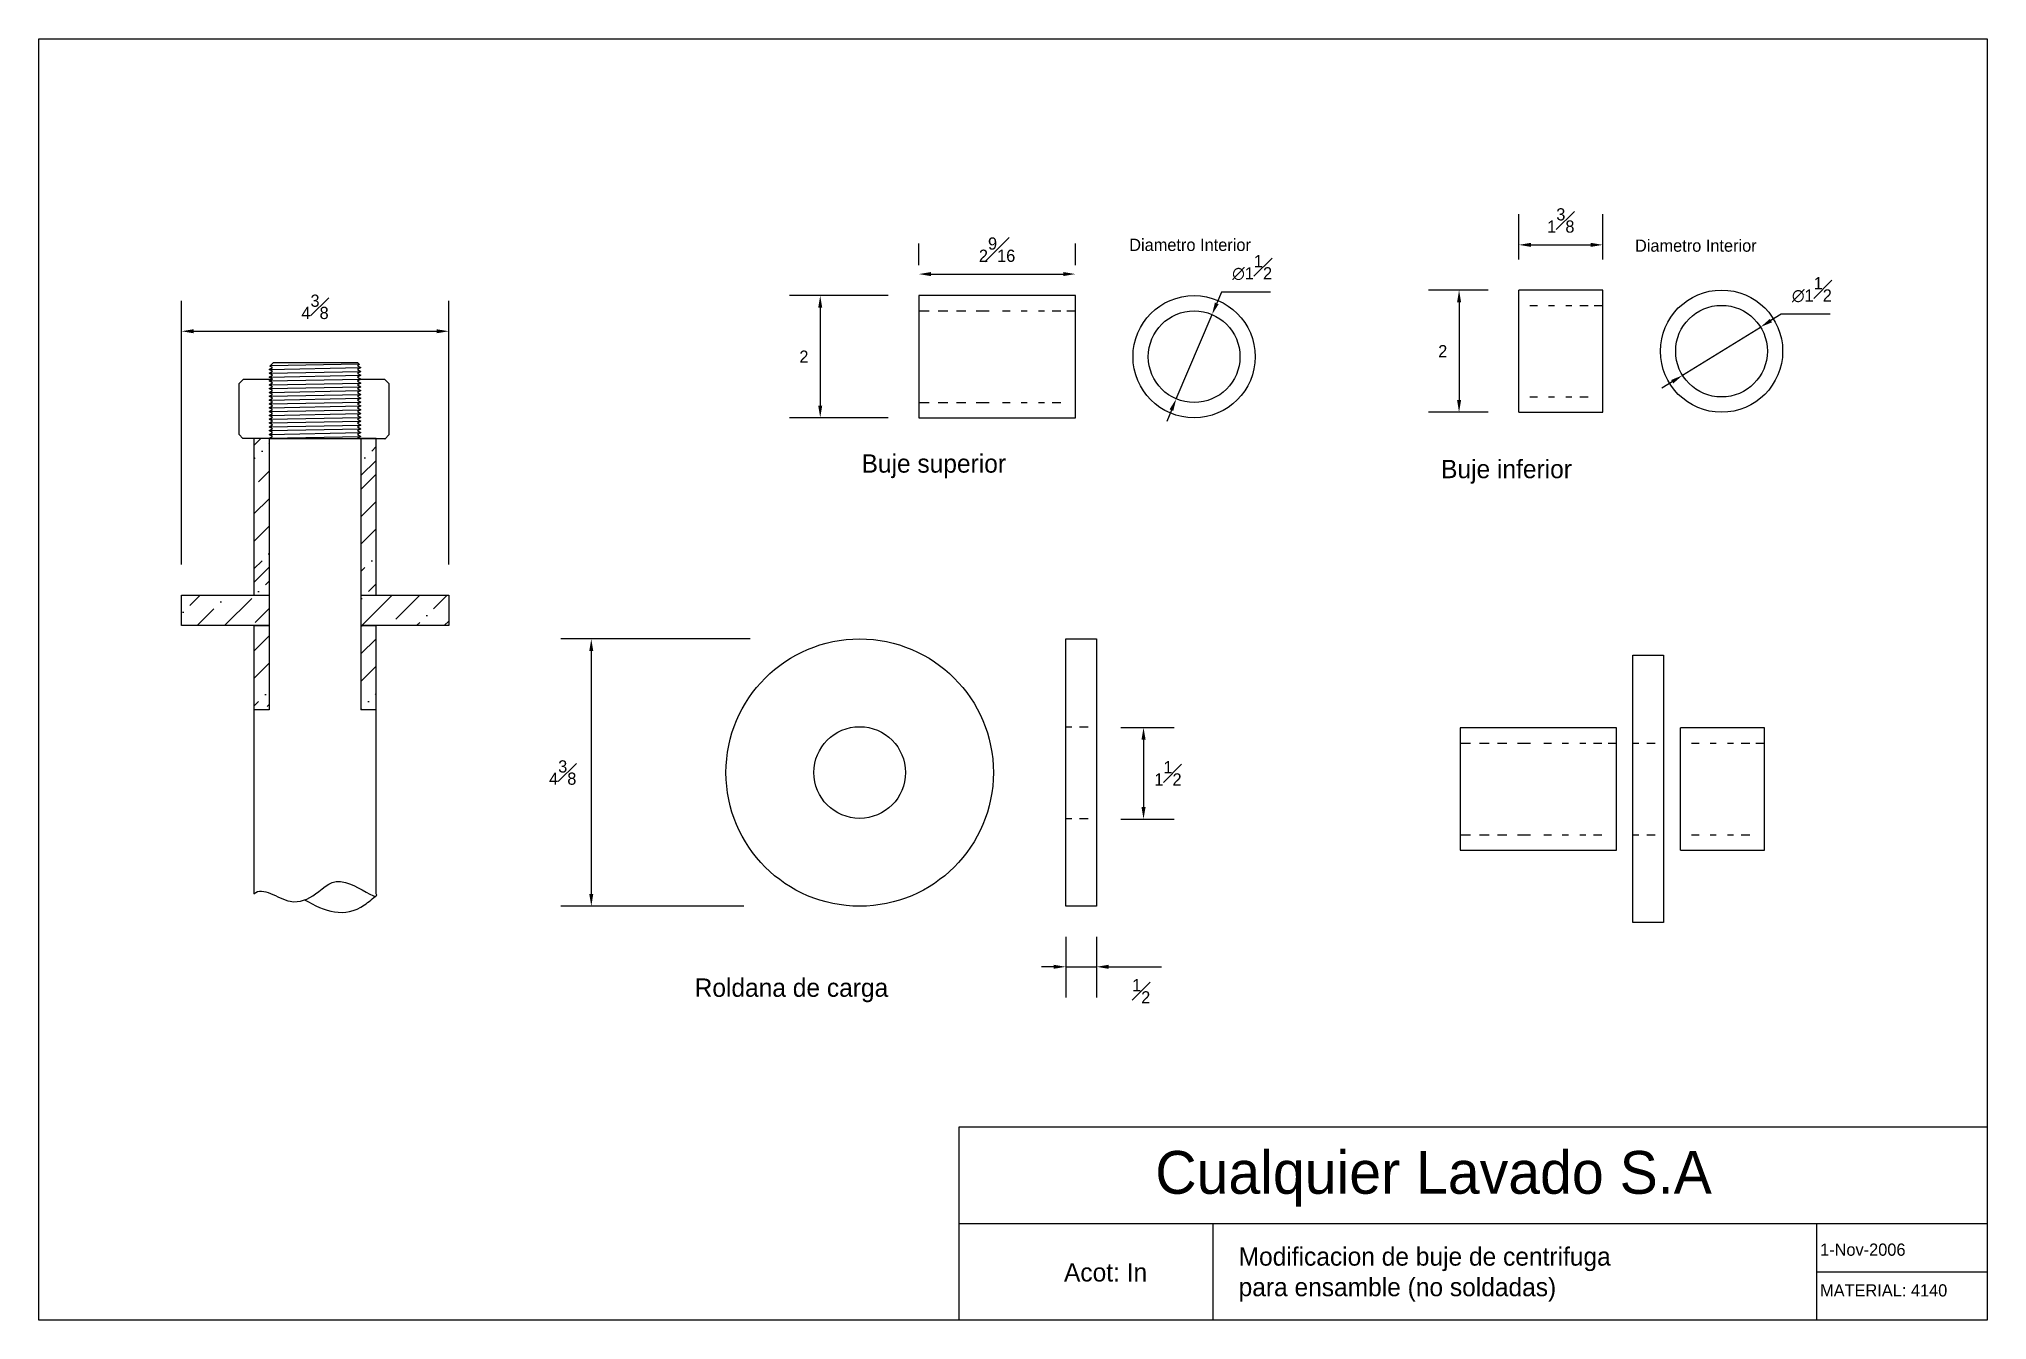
# Model space of a CAD drawing. Header units: millimetres. Extents: x 9.9 to 41.7, y 192 to 212.9.
import ezdxf

# ---------------------------------------------------------------- set-up
doc = ezdxf.new("R2010")
doc.units = ezdxf.units.MM
doc.dimstyles.new('ISO-25', dxfattribs={"dimtxt": 0.2, "dimasz": 0.2, "dimexe": 0.5, "dimexo": 0.5, "dimgap": 0.2, "dimtad": 2, "dimtih": 1, "dimtoh": 1, "dimdec": 5, "dimlunit": 5, "dimtxsty": 'Standard', "dimcen": 2.5, "dimadec": 0, "dimazin": 0, "dimtfac": 1, "dimtdec": 5, "dimtmove": 0, "dimatfit": 3, "dimfxl": 1, "dimfrac": 1, "dimarcsym": 0})
pattern_1 = [(45, (0.55785, -3.001), (0.1683798, 0.6173926), [0.79375, -0.15875, 0, -0.15875])]

# ---------------------------------------------------------------- blocks, each defined once
blk = doc.blocks.new('*D1')
at = {"color": 0, "lineweight": -2, "transparency": 16777216}
for p, q in [((24.27, 209.228), (24.27, 209.58)), ((26.833, 209.228), (26.833, 209.58)), ((24.47, 209.08), (26.633, 209.08))]:
    blk.add_line(p, q, dxfattribs=at)
at = {"color": 0, "transparency": 16777216}
for points in [[(24.47, 209.113), (24.47, 209.047), (24.27, 209.08)], [(26.633, 209.113), (26.633, 209.047), (26.833, 209.08)]]:
    blk.add_solid(points, dxfattribs=at)
at = {"layer": 'Defpoints', "color": 0, "transparency": 16777216}
for p in [(26.833, 209.08), (24.27, 208.728), (26.833, 208.728)]:
    blk.add_point(p, dxfattribs=at)
at = {"color": 0, "transparency": 16777216, "insert": (25.551, 209.48), "char_height": 0.2, "attachment_point": 5}
blk.add_mtext('2{\\H1.000000x;\\S9#16;}', dxfattribs=at)
blk = doc.blocks.new('*D2')
at = {"color": 0, "lineweight": -2, "transparency": 16777216}
for p, q in [((23.77, 208.728), (22.157, 208.728)), ((22.657, 208.528), (22.657, 206.928)), ((23.77, 206.728), (22.157, 206.728))]:
    blk.add_line(p, q, dxfattribs=at)
at = {"color": 0, "transparency": 16777216}
for points in [[(22.624, 208.528), (22.69, 208.528), (22.657, 208.728)], [(22.624, 206.928), (22.69, 206.928), (22.657, 206.728)]]:
    blk.add_solid(points, dxfattribs=at)
at = {"layer": 'Defpoints', "color": 0, "transparency": 16777216}
for p in [(24.27, 208.728), (22.657, 206.728), (24.27, 206.728)]:
    blk.add_point(p, dxfattribs=at)
at = {"color": 0, "transparency": 16777216, "insert": (22.39, 207.728), "char_height": 0.2, "attachment_point": 5}
blk.add_mtext('2', dxfattribs=at)
blk = doc.blocks.new('*D3')
at = {"color": 0, "lineweight": -2, "transparency": 16777216}
for p, q in [((29.224, 208.786), (29.146, 208.602)), ((30.024, 208.786), (29.224, 208.786)), ((28.482, 207.037), (29.068, 208.418)), ((28.404, 206.853), (28.326, 206.669))]:
    blk.add_line(p, q, dxfattribs=at)
at = {"color": 0, "transparency": 16777216}
for points in [[(29.115, 208.615), (29.177, 208.589), (29.068, 208.418)], [(28.373, 206.866), (28.434, 206.84), (28.482, 207.037)]]:
    blk.add_solid(points, dxfattribs=at)
at = {"layer": 'Defpoints', "color": 0, "transparency": 16777216}
for p in [(29.068, 208.418), (28.482, 207.037)]:
    blk.add_point(p, dxfattribs=at)
at = {"color": 0, "transparency": 16777216, "insert": (29.724, 209.186), "char_height": 0.2, "attachment_point": 5}
blk.add_mtext('∅1{\\H1.000000x;\\S1#2;}', dxfattribs=at)
blk = doc.blocks.new('*D4')
at = {"color": 0, "lineweight": -2, "transparency": 16777216}
for p, q in [((33.588, 208.818), (32.61, 208.818)), ((33.11, 208.618), (33.11, 207.018)), ((33.588, 206.818), (32.61, 206.818))]:
    blk.add_line(p, q, dxfattribs=at)
at = {"color": 0, "transparency": 16777216}
for points in [[(33.077, 208.618), (33.143, 208.618), (33.11, 208.818)], [(33.077, 207.018), (33.143, 207.018), (33.11, 206.818)]]:
    blk.add_solid(points, dxfattribs=at)
at = {"layer": 'Defpoints', "color": 0, "transparency": 16777216}
for p in [(34.088, 208.818), (33.11, 206.818), (34.088, 206.818)]:
    blk.add_point(p, dxfattribs=at)
at = {"color": 0, "transparency": 16777216, "insert": (32.843, 207.818), "char_height": 0.2, "attachment_point": 5}
blk.add_mtext('2', dxfattribs=at)
blk = doc.blocks.new('*D5')
at = {"color": 0, "lineweight": -2, "transparency": 16777216}
for p, q in [((34.088, 209.318), (34.088, 210.058)), ((35.463, 209.318), (35.463, 210.058)), ((34.288, 209.558), (35.263, 209.558))]:
    blk.add_line(p, q, dxfattribs=at)
at = {"color": 0, "transparency": 16777216}
for points in [[(34.288, 209.591), (34.288, 209.525), (34.088, 209.558)], [(35.263, 209.591), (35.263, 209.525), (35.463, 209.558)]]:
    blk.add_solid(points, dxfattribs=at)
at = {"layer": 'Defpoints', "color": 0, "transparency": 16777216}
for p in [(35.463, 209.558), (34.088, 208.818), (35.463, 208.818)]:
    blk.add_point(p, dxfattribs=at)
at = {"color": 0, "transparency": 16777216, "insert": (34.775, 209.958), "char_height": 0.2, "attachment_point": 5}
blk.add_mtext('1{\\H1.000000x;\\S3#8;}', dxfattribs=at)
blk = doc.blocks.new('*D6')
at = {"color": 0, "lineweight": -2, "transparency": 16777216}
for p, q in [((36.767, 207.423), (38.043, 208.213)), ((38.383, 208.423), (38.213, 208.318)), ((39.183, 208.423), (38.383, 208.423)), ((36.597, 207.318), (36.427, 207.213))]:
    blk.add_line(p, q, dxfattribs=at)
at = {"color": 0, "transparency": 16777216}
for points in [[(38.195, 208.346), (38.23, 208.29), (38.043, 208.213)], [(36.58, 207.346), (36.615, 207.29), (36.767, 207.423)]]:
    blk.add_solid(points, dxfattribs=at)
at = {"layer": 'Defpoints', "color": 0, "transparency": 16777216}
for p in [(38.043, 208.213), (36.767, 207.423)]:
    blk.add_point(p, dxfattribs=at)
at = {"color": 0, "transparency": 16777216, "insert": (38.883, 208.823), "char_height": 0.2, "attachment_point": 5}
blk.add_mtext('∅1{\\H1.000000x;\\S1#2;}', dxfattribs=at)
blk = doc.blocks.new('*D7')
at = {"color": 0, "lineweight": -2, "transparency": 16777216}
for p, q in [((26.675, 198.233), (26.675, 197.241)), ((27.175, 198.233), (27.175, 197.241)), ((26.475, 197.741), (26.275, 197.741)), ((26.675, 197.741), (27.175, 197.741)), ((27.375, 197.741), (28.242, 197.741))]:
    blk.add_line(p, q, dxfattribs=at)
at = {"color": 0, "transparency": 16777216}
for points in [[(26.475, 197.774), (26.475, 197.708), (26.675, 197.741)], [(27.375, 197.774), (27.375, 197.708), (27.175, 197.741)]]:
    blk.add_solid(points, dxfattribs=at)
at = {"layer": 'Defpoints', "color": 0, "transparency": 16777216}
for p in [(26.675, 198.733), (27.175, 198.733), (27.175, 197.741)]:
    blk.add_point(p, dxfattribs=at)
at = {"color": 0, "transparency": 16777216, "insert": (27.909, 197.341), "char_height": 0.2, "attachment_point": 5}
blk.add_mtext('{\\H1.000000x;\\S1#2;}', dxfattribs=at)
blk = doc.blocks.new('*D8')
at = {"color": 0, "lineweight": -2, "transparency": 16777216}
for p, q in [((12.204, 204.325), (12.204, 208.644)), ((16.579, 204.325), (16.579, 208.644)), ((12.404, 208.144), (16.379, 208.144))]:
    blk.add_line(p, q, dxfattribs=at)
at = {"color": 0, "transparency": 16777216}
for points in [[(12.404, 208.177), (12.404, 208.111), (12.204, 208.144)], [(16.379, 208.177), (16.379, 208.111), (16.579, 208.144)]]:
    blk.add_solid(points, dxfattribs=at)
at = {"layer": 'Defpoints', "color": 0, "transparency": 16777216}
for p in [(16.579, 208.144), (12.204, 203.825), (16.579, 203.825)]:
    blk.add_point(p, dxfattribs=at)
at = {"color": 0, "transparency": 16777216, "insert": (14.391, 208.544), "char_height": 0.2, "attachment_point": 5}
blk.add_mtext('4{\\H1.000000x;\\S3#8;}', dxfattribs=at)
blk = doc.blocks.new('*D9')
at = {"color": 0, "lineweight": -2, "transparency": 16777216}
for p, q in [((21.509, 203.108), (18.411, 203.108)), ((18.911, 202.908), (18.911, 198.933)), ((21.405, 198.733), (18.411, 198.733))]:
    blk.add_line(p, q, dxfattribs=at)
at = {"color": 0, "transparency": 16777216}
for points in [[(18.878, 202.908), (18.944, 202.908), (18.911, 203.108)], [(18.878, 198.933), (18.944, 198.933), (18.911, 198.733)]]:
    blk.add_solid(points, dxfattribs=at)
at = {"layer": 'Defpoints', "color": 0, "transparency": 16777216}
for p in [(22.009, 203.108), (18.911, 198.733), (21.905, 198.733)]:
    blk.add_point(p, dxfattribs=at)
at = {"color": 0, "transparency": 16777216, "insert": (18.444, 200.921), "char_height": 0.2, "attachment_point": 5}
blk.add_mtext('4{\\H1.000000x;\\S3#8;}', dxfattribs=at)
blk = doc.blocks.new('*D10')
at = {"color": 0, "lineweight": -2, "transparency": 16777216}
for p, q in [((27.574, 201.658), (28.447, 201.658)), ((27.947, 201.458), (27.947, 200.358)), ((27.574, 200.158), (28.447, 200.158))]:
    blk.add_line(p, q, dxfattribs=at)
at = {"color": 0, "transparency": 16777216}
for points in [[(27.914, 201.458), (27.981, 201.458), (27.947, 201.658)], [(27.914, 200.358), (27.981, 200.358), (27.947, 200.158)]]:
    blk.add_solid(points, dxfattribs=at)
at = {"layer": 'Defpoints', "color": 0, "transparency": 16777216}
for p in [(27.074, 201.658), (27.074, 200.158), (27.947, 200.158)]:
    blk.add_point(p, dxfattribs=at)
at = {"color": 0, "transparency": 16777216, "insert": (28.347, 200.908), "char_height": 0.2, "attachment_point": 5}
blk.add_mtext('1{\\H1.000000x;\\S1#2;}', dxfattribs=at)

msp = doc.modelspace()

# ---------------------------------------------------------------- hatches: boundary and pattern name
h = msp.add_hatch()
h.set_pattern_fill('ANSI36', color=256, style=0)
h.set_pattern_definition([(45, (0.558, -3.001), (1.6838, 6.173926), [7.9375, -1.5875, 0, -1.5875])])
h.paths.add_polyline_path([(15.391143, 206.383894), (15.141143, 206.383894), (15.141143, 203.825223), (15.391143, 203.825223)])
h.paths.add_polyline_path([(13.391143, 203.825223), (13.641143, 203.825223), (13.641143, 206.387723), (13.391143, 206.387723)])
h.paths.add_polyline_path([(13.391143, 201.94957), (13.641143, 201.94957), (13.641143, 203.32457), (13.391143, 203.32457)])
h.paths.add_polyline_path([(15.391143, 203.32457), (15.141143, 203.32457), (15.141143, 201.94957), (15.391143, 201.94957)])
h = msp.add_hatch()
h.set_pattern_fill('ANSI36', color=256, scale=0.25, style=0)
h.set_pattern_definition([(45, (0.55785, -3.001), (0.4209495, 1.5434815), [1.984375, -0.396875, 0, -0.396875])])
h.paths.add_polyline_path([(15.391143, 206.383894), (15.141143, 206.383894), (15.141143, 203.825223), (15.391143, 203.825223)])
h.paths.add_polyline_path([(13.641143, 206.387723), (13.391143, 206.387723), (13.391143, 203.825223), (13.641143, 203.825223)])
h.paths.add_polyline_path([(13.641143, 203.32457), (13.391143, 203.32457), (13.391143, 201.94957), (13.641143, 201.94957)])
h.paths.add_polyline_path([(15.391143, 203.32457), (15.141143, 203.32457), (15.141143, 201.94957), (15.391143, 201.94957)])
h = msp.add_hatch()
h.set_pattern_fill('ANSI36', color=256, scale=0.1, style=0)
h.set_pattern_definition(pattern_1)
h.paths.add_polyline_path([(15.391143, 206.383894), (15.141143, 206.383894), (15.141143, 203.825223), (15.391143, 203.825223)])
h.paths.add_polyline_path([(13.641143, 206.387723), (13.391143, 206.387723), (13.391143, 203.825223), (13.641143, 203.825223)])
h.paths.add_polyline_path([(13.391143, 201.94957), (13.641143, 201.94957), (13.641143, 203.32457), (13.391143, 203.32457)])
h.paths.add_polyline_path([(15.391143, 203.32457), (15.141143, 203.32457), (15.141143, 201.94957), (15.391143, 201.94957)])
h = msp.add_hatch()
h.set_pattern_fill('ANSI36', color=256, scale=0.1, style=0)
h.set_pattern_definition(pattern_1)
h.paths.add_polyline_path([(16.578643, 203.325223), (16.578643, 203.825223), (15.141143, 203.825223), (15.141143, 203.325223)])
h.paths.add_polyline_path([(13.641143, 203.325223), (13.641143, 203.825223), (13.391143, 203.825223), (12.203643, 203.825223), (12.203643, 203.325223)])

# ---------------------------------------------------------------- linework, layer by layer
for p, q in [((35.462667, 208.818012), (34.087667, 208.818012)), ((34.087667, 207.974627), (34.087667, 208.818012)), ((35.462667, 206.818012), (35.462667, 208.818012)), ((26.832655, 208.727662), (24.270155, 208.727662)), ((24.270155, 208.727662), (24.270155, 206.727662)), ((24.270155, 208.477662), (24.441983, 208.477662)), ((24.587548, 208.477662), (24.746345, 208.477662)), ((24.885292, 208.477662), (25.037474, 208.477662)), ((25.209505, 208.477662), (25.421235, 208.477662)), ((25.639581, 208.477662), (25.765296, 208.477662)), ((25.943943, 208.477662), (26.043192, 208.477662)), ((26.228456, 208.477662), (26.327704, 208.477662)), ((26.453419, 208.477662), (26.592367, 208.477662)), ((26.691614, 208.477662), (26.832655, 208.477662)), ((26.832655, 206.727662), (26.832655, 208.727662)), ((34.269593, 208.568012), (34.395308, 208.568012)), ((34.573955, 208.568012), (34.673204, 208.568012)), ((34.858468, 208.568012), (34.957716, 208.568012)), ((35.083431, 208.568012), (35.222379, 208.568012)), ((35.321626, 208.568012), (35.462667, 208.568012)), ((34.087667, 206.818012), (34.087667, 207.974627)), ((13.641143, 207.519827), (13.695269, 207.551077)), ((13.641143, 207.519827), (15.141143, 207.548704)), ((13.695269, 207.488577), (13.641143, 207.519827)), ((13.653762, 207.575041), (13.708936, 207.632876)), ((13.695269, 207.551077), (13.653762, 207.575041)), ((13.661079, 207.582711), (15.107137, 207.610549)), ((13.708936, 207.632876), (15.084828, 207.632876)), ((15.084828, 207.632876), (15.119163, 207.598514)), ((15.119163, 207.598514), (15.087397, 207.580174)), ((15.087397, 207.580174), (15.141524, 207.548924)), ((15.141524, 207.548924), (15.087397, 207.517674)), ((15.087397, 207.517674), (15.141524, 207.486424)), ((13.147076, 207.289652), (13.218141, 207.360662)), ((13.147076, 206.451957), (13.147076, 207.289652)), ((13.218141, 207.360662), (13.693949, 207.360662)), ((13.641143, 207.457327), (13.695269, 207.488577)), ((13.641143, 207.457327), (15.141143, 207.486204)), ((13.695269, 207.426077), (13.641143, 207.457327)), ((13.641143, 207.394827), (13.695269, 207.426077)), ((13.641143, 207.394827), (15.141143, 207.423704)), ((13.695269, 207.363577), (13.641143, 207.394827)), ((13.641143, 207.332327), (13.695269, 207.363577)), ((13.641143, 207.330174), (13.695269, 207.361424)), ((13.641143, 207.332327), (15.141143, 207.361204)), ((13.641143, 207.360662), (13.641143, 207.360662)), ((13.641143, 207.330174), (15.141143, 207.35905)), ((13.695269, 207.298924), (13.641143, 207.330174)), ((13.641143, 207.267674), (13.695269, 207.298924)), ((13.641143, 207.267674), (15.141143, 207.29655)), ((13.695269, 207.236424), (13.641143, 207.267674)), ((13.641143, 207.205174), (13.695269, 207.236424)), ((13.641143, 207.205174), (15.141143, 207.23405)), ((13.695269, 207.173924), (13.641143, 207.205174)), ((15.141524, 207.486424), (15.087397, 207.455174)), ((15.087397, 207.455174), (15.141524, 207.423924)), ((15.141524, 207.423924), (15.087397, 207.392674)), ((15.087397, 207.392674), (15.141524, 207.361424)), ((15.141524, 207.361424), (15.087397, 207.330174)), ((15.141524, 207.359271), (15.087397, 207.328021)), ((15.087397, 207.328021), (15.141524, 207.296771)), ((15.141524, 207.296771), (15.087397, 207.265521)), ((15.087397, 207.265521), (15.141524, 207.234271)), ((15.141524, 207.234271), (15.087397, 207.203021)), ((15.087397, 207.203021), (15.141524, 207.171771)), ((15.141143, 207.360662), (15.526386, 207.360662)), ((15.526386, 207.360662), (15.599176, 207.287814)), ((15.599176, 207.287814), (15.599176, 206.447814)), ((13.641143, 207.142674), (13.695269, 207.173924)), ((13.641143, 207.142674), (15.141143, 207.17155)), ((13.695269, 207.111424), (13.641143, 207.142674)), ((13.641143, 207.080174), (13.695269, 207.111424)), ((13.641143, 207.080174), (15.141143, 207.10905)), ((13.695269, 207.048924), (13.641143, 207.080174)), ((13.641143, 207.017674), (13.695269, 207.048924)), ((13.641143, 207.017674), (15.141143, 207.04655)), ((13.695269, 206.986424), (13.641143, 207.017674)), ((13.641143, 206.955174), (13.695269, 206.986424)), ((13.641143, 206.955174), (15.141143, 206.98405)), ((13.695269, 206.923924), (13.641143, 206.955174)), ((13.641143, 206.892674), (13.695269, 206.923924)), ((13.641143, 206.892674), (15.141143, 206.92155)), ((13.695269, 206.861424), (13.641143, 206.892674)), ((15.141524, 207.171771), (15.087397, 207.140521)), ((15.087397, 207.140521), (15.141524, 207.109271)), ((15.141524, 207.109271), (15.087397, 207.078021)), ((15.087397, 207.078021), (15.141524, 207.046771)), ((15.141524, 207.046771), (15.087397, 207.015521)), ((15.087397, 207.015521), (15.141524, 206.984271)), ((15.141524, 206.984271), (15.087397, 206.953021)), ((15.087397, 206.953021), (15.141524, 206.921771)), ((15.141524, 206.921771), (15.087397, 206.890521)), ((15.087397, 206.890521), (15.141524, 206.859271)), ((24.270155, 206.977662), (24.441983, 206.977662)), ((24.587548, 206.977662), (24.746345, 206.977662)), ((24.885293, 206.977662), (25.037474, 206.977662)), ((25.209505, 206.977662), (25.421235, 206.977662)), ((25.639581, 206.977662), (25.765297, 206.977662)), ((25.943943, 206.977662), (26.043192, 206.977662)), ((26.228456, 206.977662), (26.327704, 206.977662)), ((26.453419, 206.977662), (26.592367, 206.977662)), ((34.269593, 207.068012), (34.395309, 207.068012)), ((34.573955, 207.068012), (34.673204, 207.068012)), ((34.858468, 207.068012), (34.957716, 207.068012)), ((35.083431, 207.068012), (35.222379, 207.068012)), ((13.641143, 206.830174), (13.695269, 206.861424)), ((13.641143, 206.830174), (15.141143, 206.85905)), ((13.695269, 206.798924), (13.641143, 206.830174)), ((13.641143, 206.767674), (13.695269, 206.798924)), ((13.641143, 206.767674), (15.141143, 206.79655)), ((13.695269, 206.736424), (13.641143, 206.767674)), ((13.641143, 206.705174), (13.695269, 206.736424)), ((13.641143, 206.705174), (15.141143, 206.73405)), ((13.695269, 206.673924), (13.641143, 206.705174)), ((13.641143, 206.642674), (13.695269, 206.673924)), ((13.641143, 206.642674), (15.141143, 206.67155)), ((13.695269, 206.611424), (13.641143, 206.642674)), ((13.641143, 206.580174), (13.695269, 206.611424)), ((13.641143, 206.580174), (15.141143, 206.60905)), ((13.695269, 206.548924), (13.641143, 206.580174)), ((15.141524, 206.859271), (15.087397, 206.828021)), ((15.087397, 206.828021), (15.141524, 206.796771)), ((15.141524, 206.796771), (15.087397, 206.765521)), ((15.087397, 206.765521), (15.141524, 206.734271)), ((15.141524, 206.734271), (15.087397, 206.703021)), ((15.087397, 206.703021), (15.141524, 206.671771)), ((15.141524, 206.671771), (15.087397, 206.640521)), ((15.087397, 206.640521), (15.141524, 206.609271)), ((15.141524, 206.609271), (15.087397, 206.578021)), ((15.087397, 206.578021), (15.141524, 206.546771)), ((24.270155, 206.727662), (26.832655, 206.727662)), ((34.087667, 206.818012), (35.462667, 206.818012)), ((13.147076, 206.451957), (13.211259, 206.387723)), ((13.391143, 206.387723), (13.211259, 206.387723)), ((13.391143, 206.387723), (13.391143, 203.825223)), ((13.641143, 206.387723), (13.391143, 206.387723)), ((13.641143, 206.517674), (13.695269, 206.548924)), ((13.641143, 206.517674), (15.141143, 206.54655)), ((13.695269, 206.486424), (13.641143, 206.517674)), ((13.641143, 206.455174), (13.695269, 206.486424)), ((13.641143, 206.455174), (15.141143, 206.48405)), ((13.695269, 206.423924), (13.641143, 206.455174)), ((13.641143, 206.392674), (13.695269, 206.423924)), ((13.641143, 206.392674), (15.141143, 206.42155)), ((13.641143, 206.392674), (13.641143, 201.94957)), ((13.641143, 206.387723), (15.141524, 206.387723)), ((15.141524, 206.546771), (15.087397, 206.515521)), ((15.087397, 206.515521), (15.141524, 206.484271)), ((15.141524, 206.484271), (15.087397, 206.453021)), ((15.087397, 206.453021), (15.141524, 206.421771)), ((15.141524, 206.421771), (15.087397, 206.390521)), ((15.391143, 206.387723), (15.141143, 206.387723)), ((15.141143, 206.387723), (15.141143, 201.94957)), ((15.536469, 206.383894), (15.141143, 206.383894)), ((15.391143, 203.825223), (15.391143, 206.387723)), ((15.531672, 206.383894), (15.536469, 206.383894)), ((15.536469, 206.383894), (15.599176, 206.447814)), ((12.203643, 203.325223), (12.203643, 203.825223)), ((12.203643, 203.825223), (13.641143, 203.825223)), ((13.391143, 203.825223), (13.641143, 203.825223)), ((15.141143, 203.825223), (15.391143, 203.825223)), ((15.141143, 203.825223), (16.578643, 203.825223)), ((16.578643, 203.825223), (16.578643, 203.325223)), ((13.641143, 203.325223), (12.203643, 203.325223)), ((13.391143, 203.32457), (13.391143, 201.94957)), ((13.641143, 203.32457), (13.391143, 203.32457)), ((16.578643, 203.325223), (15.141143, 203.325223)), ((15.391143, 203.32457), (15.141143, 203.32457)), ((15.391143, 201.94957), (15.391143, 203.32457)), ((26.675415, 198.733166), (26.675415, 203.108166)), ((26.675415, 203.108166), (27.175415, 203.108166)), ((27.175415, 203.108166), (27.175415, 198.733166)), ((35.954725, 202.840099), (36.454725, 202.840099)), ((35.954725, 198.465099), (35.954725, 202.840099)), ((36.454725, 202.840099), (36.454725, 198.465099)), ((13.391143, 201.94957), (13.391143, 198.935085)), ((13.641143, 201.94957), (13.391143, 201.94957)), ((13.641143, 201.94957), (13.391143, 201.94957)), ((15.391143, 201.94957), (15.141143, 201.94957)), ((15.391143, 201.94957), (15.141143, 201.94957)), ((15.391143, 198.935085), (15.391143, 201.94957)), ((26.675415, 201.670666), (26.774663, 201.670666)), ((26.900378, 201.670666), (27.039325, 201.670666)), ((33.125836, 201.652599), (33.125836, 199.652599)), ((35.688336, 201.652599), (33.125836, 201.652599)), ((35.688336, 199.652599), (35.688336, 201.652599)), ((36.73112, 200.809214), (36.73112, 201.652599)), ((38.10612, 201.652599), (36.73112, 201.652599)), ((38.10612, 199.652599), (38.10612, 201.652599)), ((33.125836, 201.402599), (33.297664, 201.402599)), ((33.443228, 201.402599), (33.602026, 201.402599)), ((33.740973, 201.402599), (33.893154, 201.402599)), ((34.065185, 201.402599), (34.276915, 201.402599)), ((34.495261, 201.402599), (34.620977, 201.402599)), ((34.799623, 201.402599), (34.898873, 201.402599)), ((35.084136, 201.402599), (35.183384, 201.402599)), ((35.3091, 201.402599), (35.448047, 201.402599)), ((35.547295, 201.402599), (35.688336, 201.402599)), ((35.954725, 201.402599), (36.053973, 201.402599)), ((36.179688, 201.402599), (36.318635, 201.402599)), ((36.913046, 201.402599), (37.038761, 201.402599)), ((37.217408, 201.402599), (37.316657, 201.402599)), ((37.501921, 201.402599), (37.601169, 201.402599)), ((37.726884, 201.402599), (37.865832, 201.402599)), ((37.96508, 201.402599), (38.10612, 201.402599)), ((36.73112, 199.652599), (36.73112, 200.809214)), ((26.675415, 200.170666), (26.774663, 200.170666)), ((26.900378, 200.170666), (27.039325, 200.170666)), ((33.125836, 199.902599), (33.297664, 199.902599)), ((33.443228, 199.902599), (33.602026, 199.902599)), ((33.740973, 199.902599), (33.893155, 199.902599)), ((34.065185, 199.902599), (34.276915, 199.902599)), ((34.495262, 199.902599), (34.620977, 199.902599)), ((34.799624, 199.902599), (34.898873, 199.902599)), ((35.084137, 199.902599), (35.183384, 199.902599)), ((35.3091, 199.902599), (35.448047, 199.902599)), ((35.954725, 199.902599), (36.053973, 199.902599)), ((36.179688, 199.902599), (36.318635, 199.902599)), ((36.913046, 199.902599), (37.038762, 199.902599)), ((37.217408, 199.902599), (37.316657, 199.902599)), ((37.501921, 199.902599), (37.601169, 199.902599)), ((37.726885, 199.902599), (37.865832, 199.902599)), ((33.125836, 199.652599), (35.688336, 199.652599)), ((36.73112, 199.652599), (38.10612, 199.652599)), ((27.175415, 198.733166), (26.675415, 198.733166)), ((36.454725, 198.465099), (35.954725, 198.465099)), ((24.93144, 191.958794), (24.93144, 195.121735)), ((24.93144, 195.121735), (41.748891, 195.121735)), ((24.93144, 193.540264), (41.748891, 193.540264)), ((29.079217, 193.540264), (29.079217, 191.958794)), ((38.958434, 193.540264), (38.958434, 191.958794)), ((38.958434, 192.749529), (41.748891, 192.749529))]:
    msp.add_line(p, q)
msp.add_lwpolyline([(9.873716, 212.928597), (41.748891, 212.928597), (41.748891, 191.958794), (9.873716, 191.958794)], close=True)
for centre, radius in [((37.404818, 207.818012), 1), ((28.774806, 207.727662), 1), ((28.774806, 207.727662), 0.75), ((37.404818, 207.818012), 0.75), ((23.302578, 200.920666), 2.1875), ((23.302578, 200.920666), 0.75)]:
    msp.add_circle(centre, radius)
for points, knots in [([(13.391143, 198.935085), (13.538642, 199.072664), (13.937613, 198.696182), (14.452076, 198.922399), (14.745308, 199.291443), (15.291965, 198.916665), (15.374235, 198.891693)], [0, 0, 0, 0, 0.605109893, 1.039761959, 1.563137386, 1.9511907, 1.9511907, 1.9511907, 1.9511907]), ([(14.219978, 198.835347), (14.547078, 198.652547), (14.941752, 198.500417), (15.336633, 198.863352), (15.401548, 198.913191)], [0.189772508, 0.189772508, 0.189772508, 0.189772508, 1.184103886, 1.389436058, 1.389436058, 1.389436058, 1.389436058])]:
    msp.add_open_spline(points, degree=3, knots=knots)
msp.add_open_spline([(15.401548, 198.913191), (15.399351, 198.919244), (15.395914, 198.926506), (15.391143, 198.935085)], degree=3)

# ---------------------------------------------------------------- texts
at = {"attachment_point": 1}
for s, insert, char_height, width in [('Diametro Interior', (27.712789, 209.658208), 0.2, 3.44315349), ('Diametro Interior', (35.988239, 209.645834), 0.2, 3.44315349), ('Buje superior', (23.333121, 206.129526), 0.3, 34.47777778), ('Buje inferior', (32.816383, 206.038916), 0.3, 36.72222222), ('Roldana de carga', (20.602387, 197.54997), 0.3, 55.1), ('Cualquier Lavado S.A', (28.139374, 194.726106), 0.7, 47.36904762), ('Modificacion de buje de centrifuga\\Ppara ensamble (no soldadas)', (29.503202, 193.149316), 0.3, 44.08882134), ('1-Nov-2006\\P\\PMATERIAL: 4140', (39.017024, 193.211215), 0.2, 23.42857143), ('Acot: In', (26.645852, 192.889788), 0.3, 27.07130327)]:
    msp.add_mtext(s, dxfattribs=dict(at, insert=insert, char_height=char_height, width=width))

# ---------------------------------------------------------------- dimensions: what is measured, and where the dimension line sits
for base, p1, p2, picture, middle in [((35.462667, 209.557973), (34.087667, 208.818012), (35.462667, 208.818012), '*D5', (34.775167, 209.957973)), ((26.832655, 209.080119), (24.270155, 208.727662), (26.832655, 208.727662), '*D1', (25.551405, 209.480119)), ((16.578643, 208.144022), (12.203643, 203.825223), (16.578643, 203.825223), '*D8', (14.391143, 208.544022))]:
    dim = msp.add_linear_dim(base=base, p1=p1, p2=p2, dimstyle='ISO-25')
    dim.commit()
    dim.dimension.update_dxf_attribs({"geometry": picture, "text_midpoint": middle})
for p1, p2, picture, middle in [((28.481867, 207.037237), (29.067744, 208.418087), '*D3', (29.723978, 209.186314)), ((36.767133, 207.423224), (38.042503, 208.2128), '*D6', (38.882602, 208.823354))]:
    dim = msp.add_diameter_dim_2p(p1=p1, p2=p2, dimstyle='ISO-25')
    dim.commit()
    dim.dimension.update_dxf_attribs({"geometry": picture, "text_midpoint": middle})
for base, p1, p2, picture, middle in [((33.110052, 206.818012), (34.087667, 208.818012), (34.087667, 206.818012), '*D4', (32.843386, 207.818012)), ((22.65704, 206.727662), (24.270155, 208.727662), (24.270155, 206.727662), '*D2', (22.390373, 207.727662)), ((18.911148, 198.733166), (22.009001, 203.108166), (21.904871, 198.733166), '*D9', (18.444481, 200.920666))]:
    dim = msp.add_linear_dim(base=base, p1=p1, p2=p2, angle=90, dimstyle='ISO-25')
    dim.commit()
    dim.dimension.update_dxf_attribs({"geometry": picture, "text_midpoint": middle})
dim = msp.add_linear_dim(base=(27.947285, 200.158022), p1=(27.074187, 201.658022), p2=(27.074187, 200.158022), angle=90, dimstyle='ISO-25')
dim.commit()
dim.dimension.update_dxf_attribs({"geometry": '*D10', "text_midpoint": (27.947285, 200.908022), "dimtype": 160})
dim = msp.add_linear_dim(base=(27.175415, 197.741075), p1=(26.675415, 198.733166), p2=(27.175415, 198.733166), dimstyle='ISO-25')
dim.commit()
dim.dimension.update_dxf_attribs({"geometry": '*D7', "text_midpoint": (27.908748, 197.741075), "dimtype": 160})

doc.saveas('drawing.dxf')
